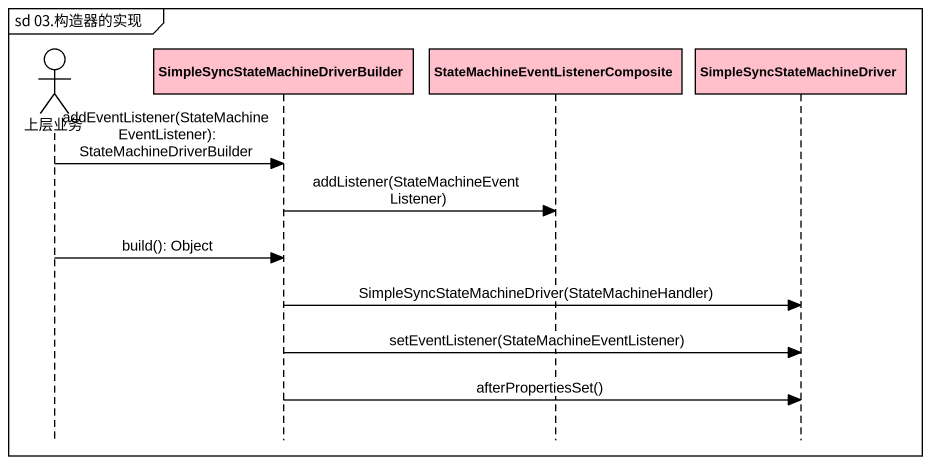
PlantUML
@startuml
mainframe sd 03.构造器的实现
hide footbox
actor 上层业务 #FFFFFF
participant "SimpleSyncStateMachineDriverBuilder" as SimpleSyncStateMachineDriver #FFC0CB
participant "StateMachineEventListenerComposite" as StateMachineEventListenerCom #FFC0CB
participant "SimpleSyncStateMachineDriver" as SimpleSyncStateMachineDriver_2 #FFC0CB

上层业务 -> SimpleSyncStateMachineDriver : addEventListener(StateMachineEventListener): StateMachineDriverBuilder
SimpleSyncStateMachineDriver -> StateMachineEventListenerCom : addListener(StateMachineEventListener)
上层业务 -> SimpleSyncStateMachineDriver : build(): Object
SimpleSyncStateMachineDriver -> SimpleSyncStateMachineDriver_2 : SimpleSyncStateMachineDriver(StateMachineHandler)
SimpleSyncStateMachineDriver -> SimpleSyncStateMachineDriver_2 : setEventListener(StateMachineEventListener)
SimpleSyncStateMachineDriver -> SimpleSyncStateMachineDriver_2 : afterPropertiesSet()
@enduml
